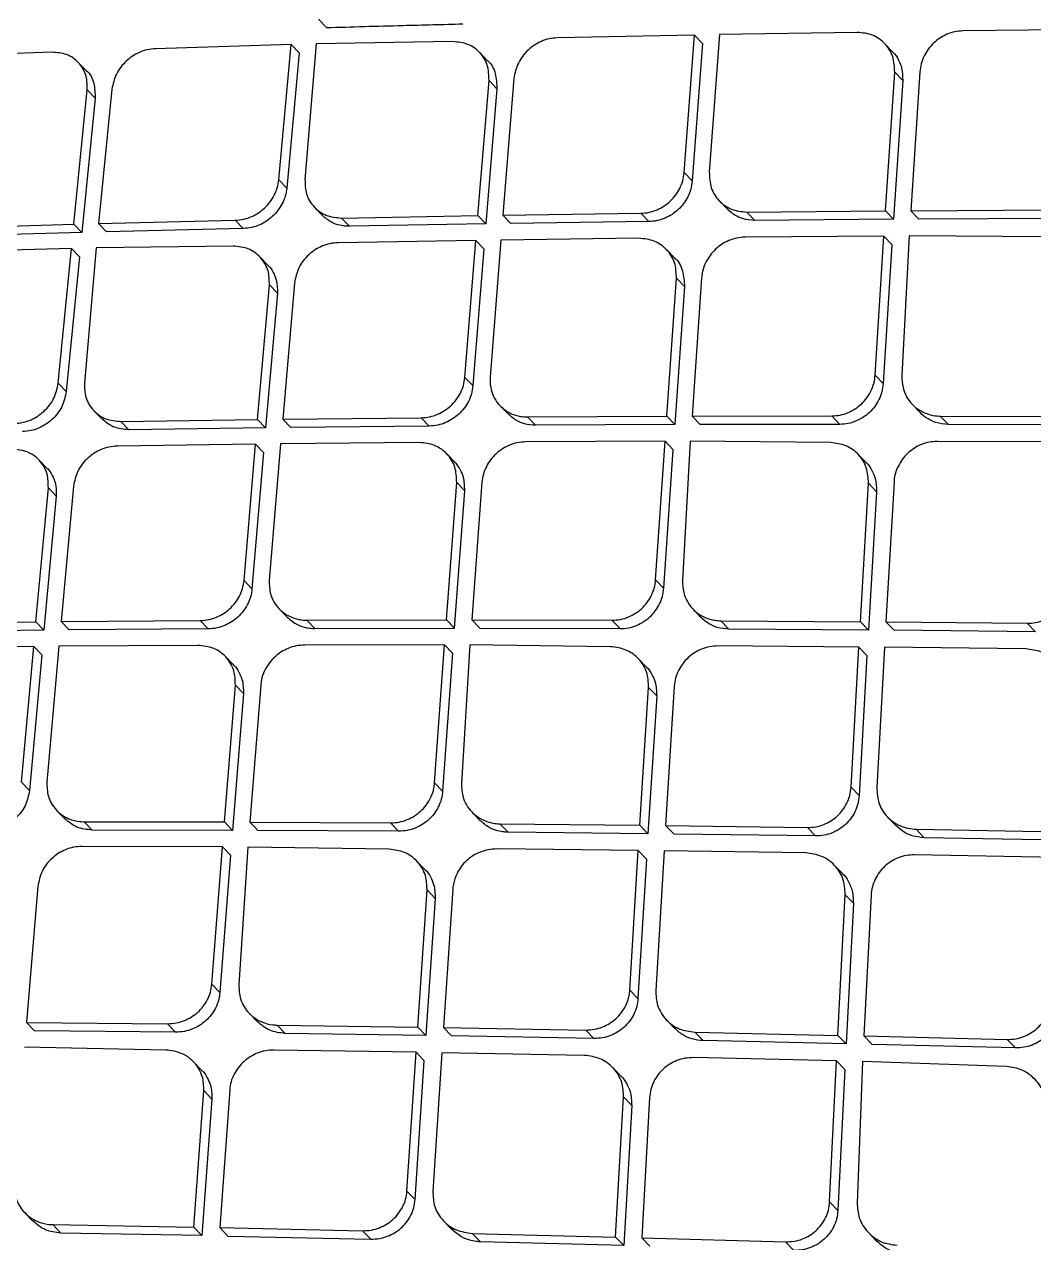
# Model space of a CAD drawing. Extents: x 0 to 84, y -21 to 126.
# Drawn here: x 70.574 to 71.775, y 11.356 to 12.805 of the extents above; entities that cross this region are included whole.
import ezdxf

# ---------------------------------------------------------------- set-up
doc = ezdxf.new("R2010")
doc.units = 0
doc.header["$MEASUREMENT"] = 0
doc.layers.add('1', color=4, linetype='Continuous')

# ---------------------------------------------------------------- blocks, each defined once
blk = doc.blocks.new('PRODIGY')
at = {"layer": '1', "color": 3, "linetype": 'Continuous', "lineweight": 25}
for p, q in [((70.9237, 12.8109), (70.9332, 12.8011)), ((71.5648, 12.7954), (71.4009, 12.7927)), ((71.855, 12.7991), (71.6904, 12.7972)), ((70.8915, 12.7809), (70.7298, 12.776)), ((70.8766, 12.62), (70.8915, 12.7809)), ((70.901, 12.7711), (70.8915, 12.7809)), ((70.921, 12.7818), (70.9077, 12.6203)), ((71.0837, 12.7844), (70.921, 12.7818)), ((71.3712, 12.7921), (71.2079, 12.7889)), ((71.3589, 12.6286), (71.3712, 12.7921)), ((71.3808, 12.7822), (71.3684, 12.6187)), ((71.3712, 12.7921), (71.3808, 12.7822)), ((71.4009, 12.7927), (71.3887, 12.629)), ((71.6069, 12.7723), (71.5973, 12.7822)), ((70.6065, 12.7718), (70.4459, 12.7657)), ((70.901, 12.7711), (70.8861, 12.6102)), ((71.1247, 12.7619), (71.1153, 12.7717)), ((70.6474, 12.7499), (70.638, 12.7597)), ((71.1133, 12.5775), (71.1267, 12.7383)), ((71.1267, 12.7383), (71.1362, 12.7284)), ((71.1564, 12.7405), (71.1431, 12.5779)), ((71.5984, 12.5831), (71.6094, 12.748)), ((71.6189, 12.7381), (71.608, 12.5731)), ((71.6094, 12.748), (71.6189, 12.7381)), ((71.6392, 12.7484), (71.6285, 12.5833)), ((70.6326, 12.5673), (70.6487, 12.7269)), ((70.6487, 12.7269), (70.6582, 12.7171)), ((70.678, 12.7279), (70.6621, 12.5681)), ((71.1362, 12.7284), (71.1228, 12.5676)), ((70.6582, 12.7171), (70.6421, 12.5574)), ((71.3589, 12.6286), (71.3684, 12.6187)), ((70.8766, 12.62), (70.8861, 12.6102)), ((71.4008, 12.5949), (71.4103, 12.585)), ((70.9191, 12.5874), (70.9286, 12.5775)), ((70.9512, 12.5746), (71.1133, 12.5775)), ((71.1228, 12.5676), (71.1133, 12.5775)), ((71.1431, 12.5779), (71.3073, 12.5802)), ((71.1431, 12.5779), (71.1526, 12.5681)), ((71.3073, 12.5802), (71.3169, 12.5703)), ((71.4334, 12.5816), (71.5984, 12.5831)), ((71.4334, 12.5816), (71.4429, 12.5717)), ((71.5984, 12.5831), (71.608, 12.5731)), ((71.6285, 12.5833), (71.794, 12.5842)), ((71.6285, 12.5833), (71.638, 12.5733)), ((70.4707, 12.5626), (70.6326, 12.5673)), ((70.6326, 12.5673), (70.6421, 12.5574)), ((70.6621, 12.5681), (70.8248, 12.572)), ((70.6621, 12.5681), (70.6716, 12.5582)), ((70.8248, 12.572), (70.8343, 12.5621)), ((70.9512, 12.5746), (70.9607, 12.5647)), ((71.1228, 12.5676), (70.9607, 12.5647)), ((71.3169, 12.5703), (71.1526, 12.5681)), ((71.608, 12.5731), (71.4429, 12.5717)), ((71.8036, 12.5742), (71.638, 12.5733)), ((70.6421, 12.5574), (70.4802, 12.5528)), ((70.8343, 12.5621), (70.6716, 12.5582)), ((71.1109, 12.5479), (70.9471, 12.5452)), ((71.0979, 12.3851), (71.1109, 12.5479)), ((71.1204, 12.5381), (71.1109, 12.5479)), ((71.1407, 12.5484), (71.1279, 12.3853)), ((71.3051, 12.5505), (71.1407, 12.5484)), ((71.5965, 12.5531), (71.4313, 12.5518)), ((71.586, 12.3876), (71.5965, 12.5531)), ((71.5965, 12.5531), (71.6061, 12.5431)), ((71.6265, 12.5532), (71.6178, 12.3871)), ((71.7926, 12.5524), (71.6265, 12.5532)), ((70.6298, 12.5382), (70.4677, 12.5337)), ((70.6142, 12.3781), (70.6298, 12.5382)), ((70.6298, 12.5382), (70.6393, 12.5284)), ((70.6593, 12.539), (70.6454, 12.3782)), ((70.8224, 12.5412), (70.6593, 12.539)), ((71.1204, 12.5381), (71.1075, 12.3752)), ((71.3473, 12.5273), (71.3378, 12.5372)), ((71.6061, 12.5431), (71.5956, 12.3776)), ((70.6393, 12.5284), (70.6237, 12.3682)), ((70.8636, 12.5186), (70.8541, 12.5284)), ((70.8514, 12.335), (70.8654, 12.4951)), ((70.8654, 12.4951), (70.8749, 12.4852)), ((70.8952, 12.4972), (70.8812, 12.3353)), ((71.3381, 12.3388), (71.3497, 12.5031)), ((71.3593, 12.4932), (71.3477, 12.3289)), ((71.3497, 12.5031), (71.3593, 12.4932)), ((71.3797, 12.5034), (71.3683, 12.3389)), ((70.8749, 12.4852), (70.8609, 12.3251)), ((70.6142, 12.3781), (70.6237, 12.3682)), ((71.0979, 12.3851), (71.1075, 12.3752)), ((71.586, 12.3876), (71.5956, 12.3776)), ((70.6566, 12.3454), (70.6661, 12.3356)), ((71.1398, 12.3514), (71.1493, 12.3415)), ((71.6303, 12.353), (71.64, 12.343)), ((70.6888, 12.3326), (70.8514, 12.335)), ((70.6888, 12.3326), (70.6983, 12.3227)), ((70.8609, 12.3251), (70.8514, 12.335)), ((70.8812, 12.3353), (71.046, 12.3371)), ((70.8812, 12.3353), (70.8908, 12.3254)), ((71.046, 12.3371), (71.0556, 12.3272)), ((71.1725, 12.338), (71.3381, 12.3388)), ((71.182, 12.3281), (71.1725, 12.338)), ((71.3381, 12.3388), (71.3477, 12.3289)), ((71.3683, 12.3389), (71.5345, 12.3392)), ((71.3683, 12.3389), (71.3779, 12.329)), ((71.5345, 12.3392), (71.5441, 12.3292)), ((71.6635, 12.3391), (71.8289, 12.3386)), ((71.6635, 12.3391), (71.6732, 12.3291)), ((70.8609, 12.3251), (70.6983, 12.3227)), ((71.0556, 12.3272), (70.8908, 12.3254)), ((71.3477, 12.3289), (71.182, 12.3281)), ((71.5441, 12.3292), (71.3779, 12.329)), ((71.8385, 12.3286), (71.6732, 12.3291)), ((70.8488, 12.3056), (70.6845, 12.3033)), ((70.8352, 12.1434), (70.8488, 12.3056)), ((70.8488, 12.3056), (70.8584, 12.2957)), ((70.8787, 12.3059), (70.8652, 12.1436)), ((71.0437, 12.3075), (70.8787, 12.3059)), ((71.3361, 12.309), (71.1703, 12.3083)), ((71.3249, 12.1442), (71.3361, 12.309)), ((71.3457, 12.299), (71.3361, 12.309)), ((71.3662, 12.309), (71.3568, 12.1436)), ((71.533, 12.3075), (71.3662, 12.309)), ((71.8273, 12.3083), (71.6602, 12.3089)), ((70.8584, 12.2957), (70.8447, 12.1335)), ((71.0859, 12.2842), (71.0764, 12.2941)), ((71.3346, 12.1342), (71.3457, 12.299)), ((71.5753, 12.2837), (71.5657, 12.2937)), ((70.6007, 12.277), (70.5912, 12.2869)), ((71.076, 12.0966), (71.0883, 12.2602)), ((71.0883, 12.2602), (71.0978, 12.2502)), ((71.1183, 12.2603), (71.1062, 12.0966)), ((71.5685, 12.0945), (71.5782, 12.2591)), ((71.5782, 12.2591), (71.5878, 12.2491)), ((71.6086, 12.2606), (71.599, 12.0942)), ((70.5877, 12.0943), (70.6024, 12.2536)), ((70.6119, 12.2438), (70.5972, 12.0844)), ((70.6323, 12.2556), (70.6176, 12.0946)), ((71.0856, 12.0866), (71.0978, 12.2502)), ((71.5878, 12.2491), (71.5782, 12.0844)), ((70.8352, 12.1434), (70.8447, 12.1335)), ((71.3249, 12.1442), (71.3345, 12.1342)), ((70.877, 12.1098), (70.8865, 12.0999)), ((71.3693, 12.1096), (71.3789, 12.0996)), ((70.4247, 12.0924), (70.5877, 12.0943)), ((70.5972, 12.0844), (70.4342, 12.0825)), ((70.5877, 12.0943), (70.5972, 12.0844)), ((70.6176, 12.0946), (70.7829, 12.0958)), ((70.6176, 12.0946), (70.6271, 12.0847)), ((70.7924, 12.0859), (70.6271, 12.0847)), ((70.7924, 12.0859), (70.7829, 12.0958)), ((70.9098, 12.0963), (71.076, 12.0966)), ((70.9193, 12.0864), (70.9098, 12.0963)), ((70.9193, 12.0864), (71.0856, 12.0866)), ((71.076, 12.0966), (71.0855, 12.0866)), ((71.1062, 12.0966), (71.273, 12.0962)), ((71.1062, 12.0966), (71.1158, 12.0866)), ((71.1158, 12.0866), (71.2826, 12.0862)), ((71.273, 12.0962), (71.2826, 12.0862)), ((71.4026, 12.0956), (71.5685, 12.0945)), ((71.4026, 12.0956), (71.4122, 12.0856)), ((71.5782, 12.0844), (71.4122, 12.0856)), ((71.5685, 12.0945), (71.5781, 12.0845)), ((71.599, 12.0942), (71.767, 12.0926)), ((71.599, 12.0942), (71.6086, 12.0842)), ((71.767, 12.0926), (71.7767, 12.0825)), ((71.7767, 12.0825), (71.6087, 12.0842)), ((70.585, 12.065), (70.4202, 12.0633)), ((70.5705, 11.9037), (70.585, 12.065)), ((70.585, 12.065), (70.5945, 12.0551)), ((70.615, 12.0653), (70.6007, 11.9038)), ((70.7804, 12.0663), (70.615, 12.0653)), ((71.0738, 12.0668), (70.9074, 12.0667)), ((71.0619, 11.9028), (71.0738, 12.0668)), ((71.0834, 12.0569), (71.0715, 11.8928)), ((71.0738, 12.0668), (71.0834, 12.0569)), ((71.104, 12.0668), (71.0939, 11.9021)), ((71.2714, 12.0647), (71.104, 12.0668)), ((71.5668, 12.0642), (71.3991, 12.0656)), ((71.5574, 11.8976), (71.5668, 12.0642)), ((71.5764, 12.0542), (71.5668, 12.0642)), ((71.5973, 12.064), (71.5881, 11.8972)), ((71.7655, 12.0621), (71.5973, 12.064)), ((70.5945, 12.0551), (70.5801, 11.8938)), ((70.8227, 12.043), (70.8132, 12.0529)), ((71.3138, 12.0408), (71.3041, 12.0508)), ((71.5764, 12.0542), (71.5671, 11.8875)), ((70.8119, 11.8563), (70.8249, 12.0191)), ((70.8249, 12.0191), (70.8345, 12.0092)), ((70.8551, 12.0191), (70.8422, 11.8562)), ((71.3062, 11.8524), (71.3166, 12.0162)), ((71.3166, 12.0162), (71.3262, 12.0062)), ((71.3471, 12.0176), (71.3368, 11.852)), ((70.8345, 12.0092), (70.8215, 11.8463)), ((71.3262, 12.0062), (71.3158, 11.8423)), ((70.5705, 11.9037), (70.5801, 11.8938)), ((71.0619, 11.9028), (71.0715, 11.8928)), ((71.5574, 11.8976), (71.5671, 11.8876)), ((70.6123, 11.8701), (70.6219, 11.8602)), ((71.1063, 11.8682), (71.1159, 11.8582)), ((70.6451, 11.8566), (70.8119, 11.8563)), ((70.6547, 11.8467), (70.6451, 11.8566)), ((70.8119, 11.8563), (70.8215, 11.8463)), ((70.8422, 11.8562), (71.0096, 11.8552)), ((71.0096, 11.8552), (71.0192, 11.8452)), ((71.1396, 11.8541), (71.3062, 11.8524)), ((71.1396, 11.8541), (71.1493, 11.8441)), ((71.601, 11.8621), (71.6107, 11.852)), ((70.8215, 11.8463), (70.6547, 11.8467)), ((71.0192, 11.8452), (70.8518, 11.8462)), ((71.3158, 11.8423), (71.1493, 11.8441)), ((71.3062, 11.8524), (71.3158, 11.8423)), ((71.3368, 11.852), (71.5055, 11.8497)), ((71.3368, 11.852), (71.3464, 11.842)), ((71.5151, 11.8396), (71.3464, 11.8419)), ((71.5055, 11.8497), (71.5151, 11.8396)), ((71.6348, 11.8476), (71.8042, 11.8446)), ((71.6445, 11.8375), (71.6348, 11.8476)), ((70.8096, 11.8267), (70.6427, 11.8272)), ((70.7969, 11.6634), (70.8096, 11.8267)), ((70.8192, 11.8167), (70.8096, 11.8267)), ((70.8399, 11.8265), (70.8291, 11.6626)), ((71.0078, 11.8238), (70.8399, 11.8265)), ((71.3043, 11.8223), (71.136, 11.8242)), ((71.8139, 11.8345), (71.6445, 11.8375)), ((70.8192, 11.8167), (70.8066, 11.6534)), ((71.0503, 11.7999), (71.0406, 11.8098)), ((71.2942, 11.6564), (71.3043, 11.8223)), ((71.314, 11.8122), (71.3039, 11.6463)), ((71.3043, 11.8223), (71.314, 11.8122)), ((71.3349, 11.8219), (71.325, 11.6558)), ((71.5038, 11.8194), (71.3349, 11.8219)), ((71.8028, 11.814), (71.6332, 11.8172)), ((71.5472, 11.7948), (71.5375, 11.8049)), ((70.59, 11.7799), (70.5763, 11.6178)), ((71.0419, 11.6123), (71.053, 11.7754)), ((71.053, 11.7754), (71.0626, 11.7654)), ((71.0836, 11.7767), (71.0726, 11.6118)), ((71.5418, 11.6025), (71.5505, 11.7698)), ((71.5505, 11.7698), (71.5602, 11.7598)), ((71.5813, 11.7693), (71.5727, 11.6018)), ((71.0626, 11.7654), (71.0515, 11.6023)), ((71.5602, 11.7598), (71.5515, 11.5924)), ((70.7969, 11.6634), (70.8066, 11.6535)), ((71.2942, 11.6564), (71.3039, 11.6463)), ((70.8413, 11.6288), (70.8509, 11.6188)), ((71.3379, 11.6208), (71.3476, 11.6108)), ((70.5763, 11.6178), (70.5859, 11.6078)), ((70.5763, 11.6178), (70.7442, 11.6163)), ((70.7538, 11.6063), (70.5859, 11.6078)), ((70.7442, 11.6163), (70.7538, 11.6063)), ((70.8747, 11.6147), (71.0419, 11.6123)), ((70.8747, 11.6147), (70.8843, 11.6047)), ((71.0419, 11.6123), (71.0515, 11.6023)), ((71.0726, 11.6118), (71.2419, 11.6088)), ((71.0726, 11.6118), (71.0822, 11.6018)), ((71.2419, 11.6088), (71.2516, 11.5988)), ((71.3717, 11.6063), (71.5418, 11.6025)), ((71.3815, 11.5962), (71.3717, 11.6063)), ((71.0515, 11.6023), (70.8843, 11.6047)), ((71.2516, 11.5988), (71.0822, 11.6018)), ((71.5515, 11.5924), (71.3815, 11.5962)), ((71.5418, 11.6025), (71.5515, 11.5925)), ((71.5727, 11.6018), (71.5825, 11.5917)), ((71.5727, 11.6018), (71.7432, 11.5976)), ((71.753, 11.5875), (71.5825, 11.5917)), ((71.7432, 11.5976), (71.753, 11.5875)), ((70.7423, 11.585), (70.5739, 11.5883)), ((71.0399, 11.5824), (70.8709, 11.585)), ((71.0291, 11.4172), (71.0399, 11.5824)), ((71.0495, 11.5723), (71.0399, 11.5824)), ((71.0706, 11.5818), (71.0599, 11.4166)), ((71.2401, 11.5787), (71.0706, 11.5818)), ((70.7848, 11.561), (70.7752, 11.571)), ((71.0388, 11.4072), (71.0495, 11.5723)), ((71.2836, 11.5541), (71.2739, 11.5641)), ((71.5402, 11.5721), (71.37, 11.576)), ((71.5319, 11.4044), (71.5402, 11.5721)), ((71.5402, 11.5721), (71.55, 11.562)), ((71.5712, 11.5714), (71.5647, 11.403)), ((71.7422, 11.5654), (71.5712, 11.5714)), ((71.55, 11.562), (71.5417, 11.3942)), ((70.7755, 11.3744), (70.7874, 11.5367)), ((70.7874, 11.5367), (70.797, 11.5267)), ((70.8182, 11.5378), (70.8063, 11.3738)), ((70.797, 11.5267), (70.7852, 11.3643)), ((71.2773, 11.3626), (71.2868, 11.5292)), ((71.2868, 11.5292), (71.2965, 11.5191)), ((71.3177, 11.5285), (71.3084, 11.3618)), ((71.2965, 11.5191), (71.2871, 11.3525)), ((71.0291, 11.4172), (71.0387, 11.4072)), ((71.5319, 11.4044), (71.5417, 11.3943)), ((70.5743, 11.3915), (70.584, 11.3815)), ((70.6078, 11.3774), (70.7755, 11.3744)), ((70.6078, 11.3774), (70.6174, 11.3674)), ((70.7852, 11.3644), (70.7755, 11.3744)), ((71.0727, 11.3817), (71.0824, 11.3716)), ((70.7852, 11.3643), (70.6174, 11.3674)), ((70.8063, 11.3738), (70.816, 11.3637)), ((70.8063, 11.3738), (70.9763, 11.3701)), ((70.816, 11.3637), (70.986, 11.3601)), ((70.9763, 11.3701), (70.986, 11.3601)), ((71.1066, 11.367), (71.2773, 11.3626)), ((71.1164, 11.3569), (71.1066, 11.367)), ((71.2773, 11.3626), (71.2871, 11.3525)), ((71.3084, 11.3618), (71.4796, 11.3569)), ((71.3084, 11.3618), (71.3181, 11.3517)), ((71.5781, 11.3679), (71.5879, 11.3578)), ((71.2871, 11.3525), (71.1164, 11.357)), ((71.4796, 11.3569), (71.4893, 11.3467))]:
    blk.add_line(p, q, dxfattribs=at)
at = {"layer": '1', "color": 3, "linetype": 'Continuous', "lineweight": 25, "flags": 128}
for points in [[(70.6024, 12.2536), (70.6077, 12.2481), (70.6119, 12.2438)], [(70.8422, 11.8562), (70.8476, 11.8506), (70.8518, 11.8462)]]:
    blk.add_lwpolyline(points, dxfattribs=at)
at = {"layer": '1', "color": 3, "linetype": 'Continuous', "lineweight": 25}
for points, knots in [([(73.7038, 17.6398), (73.5881, 17.5307), (73.3529, 17.3088), (73.0099, 16.9848), (72.6861, 16.6786), (72.3966, 16.4046), (72.1528, 16.1737), (71.9512, 15.9828), (71.7883, 15.8284), (71.6432, 15.6909), (71.5188, 15.5731), (71.4173, 15.477), (71.3359, 15.3999), (71.2411, 15.31), (71.1121, 15.1878), (70.9471, 15.0316), (70.7602, 14.8547), (70.5548, 14.6603), (70.3367, 14.454), (70.0855, 14.2164), (69.8199, 13.9653), (69.5484, 13.7088), (69.3455, 13.5171), (69.2008, 13.3805), (69.097, 13.2825), (68.9815, 13.1734), (68.8462, 13.0458), (68.673, 12.8823), (68.4574, 12.6788), (68.1953, 12.4313), (67.8996, 12.1522), (67.5706, 11.8413), (67.2082, 11.4986), (66.8275, 11.1383), (66.5678, 10.8921), (66.4399, 10.7708)], [0, 0, 0, 0, 0.047732, 0.097021, 0.141602, 0.181473, 0.216643, 0.242357, 0.264803, 0.283982, 0.302359, 0.316221, 0.32592, 0.336001, 0.355428, 0.379237, 0.404198, 0.432652, 0.464067, 0.494314, 0.536393, 0.573752, 0.606394, 0.620146, 0.633459, 0.649229, 0.66783, 0.689262, 0.720711, 0.75677, 0.797442, 0.842721, 0.892609, 0.947115, 1, 1, 1, 1]), ([(75.0804, 13.2561), (74.9428, 13.0445), (74.6677, 12.6214), (74.2057, 12.0205), (73.7094, 11.4478), (73.1759, 10.9089), (72.6077, 10.4067), (72.0079, 9.9432), (71.3819, 9.5154), (70.9441, 9.264), (70.7251, 9.1383)], [0, 0, 0, 0, 0.125001, 0.250001, 0.375003, 0.499997, 0.624991, 0.749994, 0.874996, 1, 1, 1, 1]), ([(75.8605, 13.0614), (75.7386, 12.8638), (75.4948, 12.4689), (75.0898, 11.9019), (74.6579, 11.3567), (74.1979, 10.8373), (73.7092, 10.3479), (73.1931, 9.888), (72.6496, 9.4575), (72.0811, 9.057), (71.4924, 8.6838), (71.0844, 8.4617), (70.8804, 8.3507)], [0, 0, 0, 0, 0.100345, 0.20059, 0.300906, 0.400755, 0.500092, 0.599382, 0.699069, 0.799349, 0.899659, 1, 1, 1, 1]), ([(75.8755, 13.052), (75.867, 13.0382), (75.8447, 13.0019), (75.8043, 12.9359), (75.7574, 12.8592), (75.711, 12.7842), (75.6709, 12.7203), (75.6322, 12.6601), (75.5928, 12.5996), (75.5206, 12.4902), (75.4161, 12.3355), (75.2411, 12.0862), (75.0218, 11.7903), (74.7373, 11.4321), (74.4239, 11.0651), (74.0786, 10.6938), (73.687, 10.3075), (73.241, 9.9087), (72.7363, 9.5036), (72.2677, 9.1659), (71.8457, 8.8875), (71.5735, 8.7202), (71.394, 8.6148), (71.31, 8.5662), (71.2253, 8.5181), (71.1428, 8.472), (71.0579, 8.4253), (70.974, 8.3806), (70.9157, 8.3495), (70.8888, 8.3351)], [0, 0, 0, 0, 0.007015, 0.018363, 0.033423, 0.04585, 0.056436, 0.065972, 0.076735, 0.087612, 0.12255, 0.157338, 0.219069, 0.281467, 0.354684, 0.427219, 0.500115, 0.591822, 0.685047, 0.779145, 0.840884, 0.903128, 0.916964, 0.930721, 0.945004, 0.958992, 0.971501, 0.986828, 1, 1, 1, 1]), ([(76.4454, 12.9194), (76.3135, 12.7038), (76.0498, 12.2726), (75.614, 11.6516), (75.1474, 11.0555), (74.6487, 10.4893), (74.1199, 9.9537), (73.5582, 9.4518), (72.9657, 8.9824), (72.3453, 8.5468), (71.7027, 8.1424), (71.2576, 7.9022), (71.035, 7.7821)], [0, 0, 0, 0, 0.100262, 0.200594, 0.300842, 0.400493, 0.499762, 0.599107, 0.699009, 0.799378, 0.89967, 1, 1, 1, 1]), ([(70.9332, 12.8011), (70.9634, 12.802), (71.0175, 12.8035), (71.0716, 12.8049), (71.0954, 12.8055)], [0, 0, 0, 0, 0.560003, 1, 1, 1, 1]), ([(71.6094, 12.748), (71.6091, 12.7543), (71.6085, 12.7669), (71.5985, 12.7826), (71.5835, 12.7935), (71.571, 12.7948), (71.5648, 12.7954)], [0, 0, 0, 0, 0.249943, 0.499975, 0.750017, 1, 1, 1, 1]), ([(71.6904, 12.7972), (71.6872, 12.7969), (71.6808, 12.7965), (71.6685, 12.7924), (71.6548, 12.7835), (71.6452, 12.7702), (71.6405, 12.7581), (71.6397, 12.7517), (71.6392, 12.7484)], [0, 0, 0, 0, 0.129478, 0.256077, 0.50004, 0.742715, 0.869644, 1, 1, 1, 1]), ([(71.1267, 12.7383), (71.1265, 12.7444), (71.1261, 12.7567), (71.1166, 12.772), (71.102, 12.7826), (71.0898, 12.7838), (71.0837, 12.7844)], [0, 0, 0, 0, 0.250114, 0.50007, 0.749954, 1, 1, 1, 1]), ([(71.2079, 12.7888), (71.2047, 12.7886), (71.1983, 12.7881), (71.1861, 12.784), (71.1723, 12.775), (71.1626, 12.7619), (71.1578, 12.7499), (71.1569, 12.7436), (71.1564, 12.7405)], [0, 0, 0, 0, 0.130374, 0.257314, 0.499988, 0.745187, 0.871509, 1, 1, 1, 1]), ([(70.6487, 12.7269), (70.6487, 12.7326), (70.6487, 12.7414), (70.6441, 12.7521), (70.6371, 12.7616), (70.6247, 12.7704), (70.6126, 12.7713), (70.6065, 12.7718)], [0, 0, 0, 0, 0.232532, 0.362293, 0.500721, 0.750177, 1, 1, 1, 1]), ([(70.7298, 12.776), (70.7266, 12.7757), (70.7201, 12.7751), (70.708, 12.7709), (70.6943, 12.7619), (70.682, 12.7462), (70.6794, 12.734), (70.678, 12.7279)], [0, 0, 0, 0, 0.13245, 0.260207, 0.50064, 0.750455, 1, 1, 1, 1]), ([(71.6068, 12.7722), (71.607, 12.7721), (71.6101, 12.7695), (71.614, 12.763), (71.6187, 12.7517), (71.6188, 12.7432), (71.6189, 12.7381)], [0, 0, 0, 0, 0.016699, 0.334317, 0.604347, 1, 1, 1, 1]), ([(71.1247, 12.7618), (71.1248, 12.7616), (71.1298, 12.7583), (71.1352, 12.7465), (71.1359, 12.7344), (71.1362, 12.7284)], [0, 0, 0, 0, 0.018988, 0.509494, 1, 1, 1, 1]), ([(70.6473, 12.7498), (70.6475, 12.7498), (70.6523, 12.7465), (70.6575, 12.735), (70.658, 12.7231), (70.6582, 12.7171)], [0, 0, 0, 0, 0.012943, 0.506459, 1, 1, 1, 1]), ([(77.0606, 12.7004), (76.9089, 12.4733), (76.6059, 12.0196), (76.1101, 11.3685), (75.5857, 10.7405), (75.031, 10.1383), (74.4811, 9.5944), (73.9431, 9.105), (73.4215, 8.6662), (72.8823, 8.2476), (72.3257, 7.8514), (71.7545, 7.4755), (71.3611, 7.2456), (71.1643, 7.1307)], [0, 0, 0, 0, 0.100069, 0.199912, 0.299747, 0.399786, 0.499827, 0.583023, 0.66622, 0.749552, 0.833045, 0.916507, 1, 1, 1, 1]), ([(71.1975, 7.0675), (71.2765, 7.1127), (71.4233, 7.1966), (71.624, 7.3175), (71.7909, 7.4205), (71.9265, 7.5062), (72.1474, 7.6486), (72.5764, 7.9359), (73.1798, 8.3773), (73.8419, 8.9153), (74.4224, 9.4346), (74.9502, 9.9497), (75.4285, 10.4555), (75.8005, 10.8822), (76.0761, 11.2174), (76.2583, 11.4472), (76.3979, 11.6293), (76.5051, 11.7727), (76.5936, 11.893), (76.7012, 12.0422), (76.8269, 12.2214), (76.9707, 12.4312), (77.0698, 12.583), (77.1227, 12.6641)], [0, 0, 0, 0, 0.0332, 0.06162, 0.085456, 0.104689, 0.120112, 0.181264, 0.292929, 0.392545, 0.492182, 0.576755, 0.661373, 0.745915, 0.78311, 0.81961, 0.852831, 0.866768, 0.884899, 0.907265, 0.93387, 0.964718, 1, 1, 1, 1]), ([(71.3073, 12.5802), (71.3107, 12.5805), (71.3172, 12.5809), (71.3295, 12.585), (71.3431, 12.5938), (71.3528, 12.6069), (71.3576, 12.6189), (71.3585, 12.6253), (71.3589, 12.6286)], [0, 0, 0, 0, 0.132519, 0.260148, 0.500021, 0.742229, 0.869264, 1, 1, 1, 1]), ([(71.3887, 12.629), (71.3891, 12.6227), (71.3897, 12.61), (71.3996, 12.5944), (71.4145, 12.5837), (71.4271, 12.5823), (71.4334, 12.5816)], [0, 0, 0, 0, 0.250011, 0.499996, 0.749991, 1, 1, 1, 1]), ([(70.8248, 12.572), (70.8282, 12.5723), (70.8347, 12.5728), (70.847, 12.577), (70.8606, 12.5858), (70.8703, 12.5987), (70.8752, 12.6106), (70.8762, 12.6169), (70.8766, 12.62)], [0, 0, 0, 0, 0.135337, 0.263939, 0.500058, 0.744404, 0.870907, 1, 1, 1, 1]), ([(70.8861, 12.6102), (70.8857, 12.607), (70.8847, 12.6008), (70.8798, 12.5889), (70.8701, 12.576), (70.8565, 12.5671), (70.8443, 12.5629), (70.8377, 12.5624), (70.8343, 12.5621)], [0, 0, 0, 0, 0.128522, 0.254771, 0.499584, 0.735837, 0.864562, 1, 1, 1, 1]), ([(70.9077, 12.6203), (70.9079, 12.6145), (70.9081, 12.6056), (70.913, 12.5948), (70.9202, 12.5852), (70.9328, 12.5763), (70.9451, 12.5752), (70.9512, 12.5746)], [0, 0, 0, 0, 0.235047, 0.364182, 0.500715, 0.750218, 1, 1, 1, 1]), ([(71.3684, 12.6187), (71.368, 12.6154), (71.3672, 12.609), (71.3624, 12.597), (71.3527, 12.5839), (71.339, 12.5751), (71.3268, 12.571), (71.3202, 12.5705), (71.3169, 12.5703)], [0, 0, 0, 0, 0.13051, 0.257486, 0.499933, 0.739883, 0.867509, 1, 1, 1, 1]), ([(70.9607, 12.5647), (70.9594, 12.5647), (70.9556, 12.5648), (70.9482, 12.5659), (70.9381, 12.5694), (70.932, 12.5746), (70.9286, 12.5776)], [0, 0, 0, 0, 0.108587, 0.312897, 0.612536, 1, 1, 1, 1]), ([(71.4429, 12.5717), (71.438, 12.5721), (71.4296, 12.5728), (71.4185, 12.5778), (71.4132, 12.5825), (71.4103, 12.5851)], [0, 0, 0, 0, 0.398088, 0.674813, 1, 1, 1, 1]), ([(71.3497, 12.5031), (71.3495, 12.5094), (71.3489, 12.522), (71.3389, 12.5377), (71.3239, 12.5485), (71.3114, 12.5498), (71.3051, 12.5505)], [0, 0, 0, 0, 0.249997, 0.500087, 0.750032, 1, 1, 1, 1]), ([(71.4313, 12.5518), (71.428, 12.5516), (71.4215, 12.5511), (71.4092, 12.5471), (71.3981, 12.54), (71.3891, 12.5299), (71.3836, 12.5204), (71.3805, 12.5113), (71.3799, 12.5054), (71.3797, 12.5034)], [0, 0, 0, 0, 0.130559, 0.257434, 0.499411, 0.624524, 0.769371, 0.919226, 1, 1, 1, 1]), ([(70.8654, 12.4951), (70.8653, 12.5007), (70.8652, 12.5096), (70.8604, 12.5205), (70.8533, 12.5302), (70.8408, 12.5393), (70.8285, 12.5406), (70.8224, 12.5412)], [0, 0, 0, 0, 0.230631, 0.360896, 0.500813, 0.750279, 1, 1, 1, 1]), ([(70.9471, 12.5452), (70.9438, 12.545), (70.9373, 12.5445), (70.925, 12.5404), (70.9114, 12.5315), (70.899, 12.5158), (70.8965, 12.5034), (70.8952, 12.4972)], [0, 0, 0, 0, 0.132204, 0.25985, 0.500604, 0.748047, 1, 1, 1, 1]), ([(71.3472, 12.5272), (71.3474, 12.5271), (71.3524, 12.5237), (71.358, 12.5118), (71.3589, 12.4994), (71.3593, 12.4932)], [0, 0, 0, 0, 0.013084, 0.506553, 1, 1, 1, 1]), ([(70.8635, 12.5185), (70.8637, 12.5184), (70.8666, 12.5161), (70.87, 12.5101), (70.8748, 12.4993), (70.8749, 12.4906), (70.8749, 12.4852)], [0, 0, 0, 0, 0.019507, 0.308399, 0.568371, 1, 1, 1, 1]), ([(70.562, 12.3303), (70.5655, 12.3306), (70.5722, 12.3311), (70.5844, 12.3353), (70.5979, 12.3441), (70.6102, 12.3596), (70.6129, 12.3718), (70.6142, 12.3781)], [0, 0, 0, 0, 0.138236, 0.267922, 0.500741, 0.747578, 1, 1, 1, 1]), ([(70.6454, 12.3782), (70.6455, 12.3726), (70.6457, 12.3637), (70.6505, 12.3529), (70.6577, 12.3433), (70.6704, 12.3344), (70.6827, 12.3332), (70.6888, 12.3326)], [0, 0, 0, 0, 0.231655, 0.361638, 0.500749, 0.750176, 1, 1, 1, 1]), ([(71.046, 12.3371), (71.0494, 12.3373), (71.056, 12.3377), (71.0683, 12.3418), (71.0821, 12.3505), (71.0918, 12.3635), (71.0966, 12.3755), (71.0975, 12.3819), (71.0979, 12.3851)], [0, 0, 0, 0, 0.134098, 0.262266, 0.500005, 0.743982, 0.870588, 1, 1, 1, 1]), ([(71.1075, 12.3752), (71.107, 12.372), (71.1062, 12.3656), (71.1014, 12.3536), (71.0916, 12.3406), (71.0779, 12.3319), (71.0656, 12.3278), (71.059, 12.3274), (71.0556, 12.3271)], [0, 0, 0, 0, 0.12903, 0.255449, 0.49968, 0.737455, 0.86572, 1, 1, 1, 1]), ([(71.1279, 12.3853), (71.128, 12.3797), (71.1282, 12.3708), (71.1332, 12.3596), (71.1401, 12.3501), (71.1502, 12.3427), (71.1611, 12.339), (71.168, 12.3381), (71.1713, 12.338), (71.1722, 12.338), (71.1724, 12.338), (71.1725, 12.338)], [0, 0, 0, 0, 0.223269, 0.355058, 0.50001, 0.713131, 0.8677, 0.963375, 0.989064, 0.998653, 1, 1, 1, 1]), ([(71.5345, 12.3392), (71.5378, 12.3394), (71.5444, 12.3398), (71.5568, 12.3437), (71.5679, 12.3509), (71.5768, 12.3609), (71.5822, 12.3704), (71.5854, 12.3796), (71.5859, 12.3855), (71.586, 12.3876)], [0, 0, 0, 0, 0.132188, 0.259636, 0.49971, 0.624335, 0.768828, 0.918081, 1, 1, 1, 1]), ([(71.5956, 12.3776), (71.5952, 12.3743), (71.5945, 12.3678), (71.5898, 12.3557), (71.5801, 12.3425), (71.5664, 12.3338), (71.554, 12.3298), (71.5474, 12.3294), (71.5441, 12.3292)], [0, 0, 0, 0, 0.130696, 0.257646, 0.49995, 0.740131, 0.86769, 1, 1, 1, 1]), ([(71.6178, 12.3871), (71.6181, 12.3817), (71.6185, 12.3728), (71.6235, 12.3615), (71.6306, 12.3518), (71.6408, 12.3442), (71.6522, 12.3401), (71.6597, 12.339), (71.6632, 12.3391), (71.6635, 12.3391)], [0, 0, 0, 0, 0.21522, 0.348984, 0.499928, 0.706335, 0.858633, 0.985046, 1, 1, 1, 1]), ([(70.6237, 12.3682), (70.6224, 12.362), (70.6198, 12.3497), (70.6075, 12.3343), (70.594, 12.3255), (70.5817, 12.3213), (70.575, 12.3207), (70.5715, 12.3205)], [0, 0, 0, 0, 0.25137, 0.498734, 0.731578, 0.861449, 1, 1, 1, 1]), ([(70.6983, 12.3227), (70.6921, 12.3233), (70.6797, 12.3243), (70.6706, 12.3319), (70.6662, 12.3356)], [0, 0, 0, 0, 0.50364, 1, 1, 1, 1]), ([(71.182, 12.3281), (71.1776, 12.3284), (71.1696, 12.3291), (71.1583, 12.3337), (71.1525, 12.3388), (71.1494, 12.3416)], [0, 0, 0, 0, 0.3556, 0.646797, 1, 1, 1, 1]), ([(71.6732, 12.3291), (71.6681, 12.3296), (71.6595, 12.3303), (71.6486, 12.3358), (71.6421, 12.3398), (71.64, 12.343), (71.64, 12.343)], [0, 0, 0, 0, 0.402856, 0.677269, 0.999766, 1, 1, 1, 1]), ([(70.6845, 12.3033), (70.6812, 12.3031), (70.6746, 12.3026), (70.6623, 12.2985), (70.6486, 12.2897), (70.6362, 12.2741), (70.6336, 12.2618), (70.6323, 12.2556)], [0, 0, 0, 0, 0.134169, 0.262482, 0.500586, 0.749961, 1, 1, 1, 1]), ([(71.0883, 12.2602), (71.088, 12.2664), (71.0875, 12.2789), (71.0784, 12.2932), (71.0691, 12.3006), (71.0636, 12.3032), (71.0564, 12.3063), (71.05, 12.3069), (71.0437, 12.3075)], [0, 0, 0, 0, 0.249799, 0.49967, 0.679359, 0.742796, 0.750281, 1, 1, 1, 1]), ([(71.1703, 12.3083), (71.1669, 12.3081), (71.1604, 12.3077), (71.148, 12.3037), (71.1342, 12.2949), (71.1244, 12.2818), (71.1196, 12.2698), (71.1188, 12.2635), (71.1183, 12.2603)], [0, 0, 0, 0, 0.132001, 0.259434, 0.499849, 0.745876, 0.87202, 1, 1, 1, 1]), ([(71.5782, 12.2591), (71.5778, 12.2654), (71.5771, 12.2781), (71.567, 12.294), (71.5518, 12.3052), (71.5392, 12.3067), (71.533, 12.3075)], [0, 0, 0, 0, 0.249909, 0.500144, 0.750206, 1, 1, 1, 1]), ([(71.6602, 12.3089), (71.6568, 12.3087), (71.6503, 12.3084), (71.6379, 12.3045), (71.6267, 12.2973), (71.6181, 12.2876), (71.6119, 12.2769), (71.6088, 12.2676), (71.6086, 12.2612), (71.6086, 12.2606)], [0, 0, 0, 0, 0.130914, 0.257909, 0.499642, 0.624477, 0.750322, 0.974644, 1, 1, 1, 1]), ([(70.6024, 12.2536), (70.6023, 12.2592), (70.6023, 12.268), (70.5976, 12.2789), (70.5935, 12.2845), (70.59, 12.2882), (70.5856, 12.292), (70.576, 12.298), (70.5656, 12.2991), (70.5595, 12.2997)], [0, 0, 0, 0, 0.227813, 0.358576, 0.500309, 0.526681, 0.577257, 0.750486, 1, 1, 1, 1]), ([(70.6006, 12.2769), (70.6008, 12.2768), (70.6038, 12.2747), (70.607, 12.2687), (70.6119, 12.2581), (70.6119, 12.2493), (70.6119, 12.2438)], [0, 0, 0, 0, 0.022793, 0.30168, 0.557787, 1, 1, 1, 1]), ([(71.0978, 12.2502), (71.0977, 12.2558), (71.0975, 12.2647), (71.0925, 12.2757), (71.0889, 12.2818), (71.086, 12.2841), (71.0859, 12.2841)], [0, 0, 0, 0, 0.433597, 0.695905, 0.987947, 1, 1, 1, 1]), ([(71.5752, 12.2836), (71.5754, 12.2835), (71.5785, 12.2811), (71.5823, 12.2747), (71.5873, 12.2633), (71.5876, 12.2545), (71.5878, 12.2491)], [0, 0, 0, 0, 0.01414, 0.317684, 0.583394, 1, 1, 1, 1]), ([(70.7829, 12.0958), (70.7863, 12.096), (70.793, 12.0965), (70.8054, 12.1005), (70.8191, 12.1091), (70.8289, 12.122), (70.8338, 12.134), (70.8347, 12.1403), (70.8352, 12.1434)], [0, 0, 0, 0, 0.135963, 0.264753, 0.500039, 0.745727, 0.871904, 1, 1, 1, 1]), ([(70.8652, 12.1436), (70.8653, 12.1379), (70.8656, 12.1289), (70.8705, 12.1178), (70.8775, 12.1083), (70.8877, 12.1009), (70.8988, 12.0973), (70.9055, 12.0964), (70.9087, 12.0963), (70.9095, 12.0963), (70.9097, 12.0963), (70.9097, 12.0963), (70.9098, 12.0963), (70.9098, 12.0963), (70.9098, 12.0963)], [0, 0, 0, 0, 0.227886, 0.358554, 0.500082, 0.718058, 0.874239, 0.968281, 0.991941, 0.997925, 0.999437, 0.999839, 0.999993, 1, 1, 1, 1]), ([(71.273, 12.0962), (71.2764, 12.0964), (71.283, 12.0968), (71.2955, 12.1007), (71.3093, 12.1094), (71.319, 12.1224), (71.3237, 12.1345), (71.3245, 12.1409), (71.3249, 12.1442)], [0, 0, 0, 0, 0.133568, 0.261491, 0.499876, 0.743543, 0.870257, 1, 1, 1, 1]), ([(71.3568, 12.1436), (71.3571, 12.138), (71.3575, 12.1291), (71.3626, 12.1178), (71.3697, 12.1082), (71.3799, 12.1007), (71.3908, 12.0968), (71.3979, 12.0958), (71.4014, 12.0956), (71.4024, 12.0956), (71.4026, 12.0956)], [0, 0, 0, 0, 0.220766, 0.353178, 0.500044, 0.709653, 0.862998, 0.959851, 0.995272, 1, 1, 1, 1]), ([(70.8447, 12.1335), (70.8443, 12.1304), (70.8434, 12.1241), (70.8385, 12.1122), (70.8287, 12.0993), (70.815, 12.0906), (70.8026, 12.0865), (70.7959, 12.0861), (70.7924, 12.0859)], [0, 0, 0, 0, 0.127541, 0.253423, 0.499359, 0.734672, 0.863667, 1, 1, 1, 1]), ([(71.2826, 12.0862), (71.286, 12.0864), (71.2926, 12.0868), (71.3051, 12.0907), (71.319, 12.0995), (71.3287, 12.1126), (71.3334, 12.1246), (71.3342, 12.131), (71.3346, 12.1342)], [0, 0, 0, 0, 0.133314, 0.261514, 0.502021, 0.745944, 0.871776, 1, 1, 1, 1]), ([(71.767, 12.0926), (71.7704, 12.0927), (71.777, 12.093), (71.7895, 12.0969), (71.8007, 12.104), (71.8092, 12.1137), (71.8147, 12.1231), (71.8179, 12.1323), (71.8184, 12.1387), (71.8186, 12.1409)], [0, 0, 0, 0, 0.13215, 0.259588, 0.499812, 0.623989, 0.749856, 0.914285, 1, 1, 1, 1]), ([(70.8866, 12.0999), (70.8904, 12.0966), (70.8971, 12.0909), (70.908, 12.0874), (70.9149, 12.0865), (70.9181, 12.0864), (70.919, 12.0864), (70.9192, 12.0864), (70.9193, 12.0864), (70.9193, 12.0864)], [0, 0, 0, 0, 0.422735, 0.736338, 0.928899, 0.979657, 0.993634, 0.99781, 1, 1, 1, 1]), ([(71.4122, 12.0856), (71.4075, 12.086), (71.3992, 12.0868), (71.3877, 12.0918), (71.382, 12.0969), (71.3789, 12.0996)], [0, 0, 0, 0, 0.374357, 0.658199, 1, 1, 1, 1]), ([(70.8249, 12.0191), (70.8248, 12.0249), (70.8246, 12.034), (70.8195, 12.0451), (70.8121, 12.055), (70.7992, 12.0643), (70.7867, 12.0657), (70.7804, 12.0663)], [0, 0, 0, 0, 0.232955, 0.362692, 0.500919, 0.750363, 1, 1, 1, 1]), ([(70.9074, 12.0667), (70.904, 12.0665), (70.8974, 12.0661), (70.885, 12.0622), (70.8739, 12.0552), (70.8648, 12.0454), (70.8592, 12.0359), (70.8559, 12.0269), (70.8553, 12.0211), (70.8551, 12.0191)], [0, 0, 0, 0, 0.13336, 0.261114, 0.499215, 0.62487, 0.769781, 0.920435, 1, 1, 1, 1]), ([(71.3166, 12.0162), (71.3162, 12.0225), (71.3156, 12.0352), (71.3058, 12.0506), (71.2958, 12.0579), (71.2847, 12.0631), (71.2777, 12.0639), (71.2714, 12.0647)], [0, 0, 0, 0, 0.249862, 0.50006, 0.722845, 0.750325, 1, 1, 1, 1]), ([(71.3991, 12.0656), (71.3957, 12.0654), (71.3891, 12.065), (71.3767, 12.0612), (71.3627, 12.0525), (71.353, 12.0393), (71.3483, 12.0272), (71.3475, 12.0208), (71.3471, 12.0176)], [0, 0, 0, 0, 0.132063, 0.25948, 0.499741, 0.744995, 0.871326, 1, 1, 1, 1]), ([(71.8122, 12.0126), (71.8118, 12.019), (71.8109, 12.032), (71.8003, 12.0482), (71.7847, 12.0597), (71.7719, 12.0613), (71.7655, 12.0621)], [0, 0, 0, 0, 0.249755, 0.500194, 0.750372, 1, 1, 1, 1]), ([(70.8227, 12.043), (70.8228, 12.0429), (70.8257, 12.0407), (70.8291, 12.0346), (70.8342, 12.0237), (70.8344, 12.0148), (70.8345, 12.0092)], [0, 0, 0, 0, 0.011955, 0.297817, 0.558037, 1, 1, 1, 1]), ([(71.3137, 12.0407), (71.3138, 12.0407), (71.3168, 12.0383), (71.3205, 12.0321), (71.3257, 12.0208), (71.326, 12.0118), (71.3262, 12.0062)], [0, 0, 0, 0, 0.010123, 0.305706, 0.569498, 1, 1, 1, 1]), ([(70.6007, 11.9038), (70.6008, 11.898), (70.601, 11.889), (70.606, 11.8779), (70.6133, 11.868), (70.625, 11.86), (70.6367, 11.857), (70.6429, 11.8566), (70.6446, 11.8566), (70.6451, 11.8566), (70.6451, 11.8566)], [0, 0, 0, 0, 0.231742, 0.36158, 0.50046, 0.749318, 0.932577, 0.980823, 0.997923, 1, 1, 1, 1]), ([(71.0096, 11.8552), (71.013, 11.8554), (71.0198, 11.8557), (71.0322, 11.8596), (71.0434, 11.8666), (71.0524, 11.8764), (71.058, 11.8858), (71.0612, 11.8949), (71.0617, 11.9007), (71.0619, 11.9028)], [0, 0, 0, 0, 0.134845, 0.263174, 0.499634, 0.624597, 0.768979, 0.919259, 1, 1, 1, 1]), ([(71.0939, 11.9021), (71.0942, 11.8964), (71.0946, 11.8874), (71.0997, 11.8762), (71.1069, 11.8666), (71.1172, 11.8591), (71.1282, 11.8553), (71.1351, 11.8543), (71.1384, 11.8541), (71.1393, 11.8541), (71.1396, 11.8541), (71.1396, 11.8541)], [0, 0, 0, 0, 0.225111, 0.356504, 0.500194, 0.714229, 0.869071, 0.964397, 0.989657, 0.998808, 1, 1, 1, 1]), ([(71.5055, 11.8497), (71.5089, 11.8498), (71.5156, 11.8501), (71.5281, 11.8539), (71.5419, 11.8625), (71.5516, 11.8757), (71.5563, 11.8878), (71.557, 11.8943), (71.5574, 11.8976)], [0, 0, 0, 0, 0.133343, 0.261139, 0.499798, 0.743122, 0.86991, 1, 1, 1, 1]), ([(71.5881, 11.8972), (71.5885, 11.8907), (71.5893, 11.8778), (71.5989, 11.8631), (71.6086, 11.8554), (71.6142, 11.8525), (71.6217, 11.8491), (71.6284, 11.8483), (71.6348, 11.8476)], [0, 0, 0, 0, 0.249559, 0.499762, 0.676081, 0.741516, 0.750531, 1, 1, 1, 1]), ([(70.5801, 11.8938), (70.5788, 11.8876), (70.5762, 11.8752), (70.5639, 11.8598), (70.5501, 11.8512), (70.5377, 11.8472), (70.531, 11.8468), (70.5275, 11.8465)], [0, 0, 0, 0, 0.251357, 0.499332, 0.732105, 0.86178, 1, 1, 1, 1]), ([(71.0715, 11.8928), (71.0711, 11.8896), (71.0703, 11.8832), (71.0655, 11.8712), (71.0557, 11.8582), (71.0418, 11.8496), (71.0294, 11.8458), (71.0227, 11.8454), (71.0192, 11.8452)], [0, 0, 0, 0, 0.128656, 0.255013, 0.500324, 0.736848, 0.865174, 1, 1, 1, 1]), ([(71.5671, 11.8875), (71.5667, 11.8843), (71.566, 11.8777), (71.5613, 11.8656), (71.5516, 11.8524), (71.5377, 11.8438), (71.5252, 11.84), (71.5186, 11.8398), (71.5151, 11.8396)], [0, 0, 0, 0, 0.1302102, 0.257151, 0.5006355, 0.7392385, 0.8669011, 1, 1, 1, 1]), ([(70.6547, 11.8467), (70.6483, 11.8473), (70.6357, 11.8486), (70.6265, 11.8564), (70.6219, 11.8602)], [0, 0, 0, 0, 0.505662, 1, 1, 1, 1]), ([(71.1492, 11.8441), (71.1478, 11.8442), (71.1437, 11.8444), (71.1361, 11.8458), (71.1257, 11.8497), (71.1194, 11.8551), (71.1159, 11.8582)], [0, 0, 0, 0, 0.115256, 0.321305, 0.617899, 1, 1, 1, 1]), ([(71.6445, 11.8375), (71.6396, 11.838), (71.6311, 11.839), (71.6196, 11.8442), (71.6139, 11.8493), (71.6107, 11.852)], [0, 0, 0, 0, 0.38446, 0.66434, 1, 1, 1, 1]), ([(70.6427, 11.8272), (70.6392, 11.827), (70.6325, 11.8266), (70.6201, 11.8227), (70.6062, 11.814), (70.5938, 11.7985), (70.5912, 11.7861), (70.59, 11.7799)], [0, 0, 0, 0, 0.13538, 0.264018, 0.500405, 0.749956, 1, 1, 1, 1]), ([(71.053, 11.7754), (71.0528, 11.7813), (71.0524, 11.7904), (71.0473, 11.8016), (71.0398, 11.8118), (71.0267, 11.8214), (71.0141, 11.823), (71.0078, 11.8238)], [0, 0, 0, 0, 0.231816, 0.361843, 0.501093, 0.75055, 1, 1, 1, 1]), ([(71.136, 11.8242), (71.1326, 11.8241), (71.1259, 11.8237), (71.1134, 11.8199), (71.1022, 11.813), (71.0935, 11.8035), (71.0877, 11.794), (71.0848, 11.7855), (71.0837, 11.7792), (71.0837, 11.7773), (71.0836, 11.7767)], [0, 0, 0, 0, 0.133117, 0.260765, 0.499022, 0.624492, 0.749592, 0.924966, 0.975003, 1, 1, 1, 1]), ([(71.5505, 11.7698), (71.5501, 11.7763), (71.5493, 11.7892), (71.5399, 11.8036), (71.5301, 11.8115), (71.5189, 11.8175), (71.5102, 11.8186), (71.5038, 11.8194)], [0, 0, 0, 0, 0.249637, 0.499865, 0.663689, 0.750672, 1, 1, 1, 1]), ([(71.6332, 11.8172), (71.6299, 11.8171), (71.6232, 11.8168), (71.6107, 11.8131), (71.5967, 11.8044), (71.587, 11.7912), (71.5824, 11.779), (71.5816, 11.7725), (71.5813, 11.7693)], [0, 0, 0, 0, 0.132163, 0.259568, 0.499641, 0.744289, 0.870798, 1, 1, 1, 1]), ([(71.0502, 11.7998), (71.0504, 11.7997), (71.0534, 11.7974), (71.057, 11.7912), (71.0622, 11.7801), (71.0625, 11.7711), (71.0626, 11.7654)], [0, 0, 0, 0, 0.016664, 0.303301, 0.563019, 1, 1, 1, 1]), ([(71.5472, 11.7948), (71.5473, 11.7948), (71.5503, 11.7925), (71.5541, 11.7861), (71.5596, 11.7746), (71.56, 11.7654), (71.5602, 11.7598)], [0, 0, 0, 0, 0.003037, 0.30273, 0.569024, 1, 1, 1, 1]), ([(70.7442, 11.6163), (70.7477, 11.6164), (70.7545, 11.6168), (70.767, 11.6206), (70.7809, 11.6291), (70.7908, 11.642), (70.7957, 11.6539), (70.7965, 11.6602), (70.797, 11.6634)], [0, 0, 0, 0, 0.136591, 0.265569, 0.499931, 0.746418, 0.872421, 1, 1, 1, 1]), ([(70.8066, 11.6534), (70.8061, 11.6503), (70.8053, 11.6439), (70.8004, 11.632), (70.7906, 11.6191), (70.7766, 11.6106), (70.7641, 11.6068), (70.7573, 11.6064), (70.7538, 11.6063)], [0, 0, 0, 0, 0.127516, 0.253499, 0.500228, 0.734576, 0.863498, 1, 1, 1, 1]), ([(70.8291, 11.6626), (70.8293, 11.6569), (70.8297, 11.6479), (70.8349, 11.6367), (70.8392, 11.6308), (70.843, 11.6271), (70.8476, 11.6231), (70.8562, 11.6179), (70.8664, 11.6152), (70.8728, 11.6147), (70.8745, 11.6147), (70.8747, 11.6147)], [0, 0, 0, 0, 0.228504, 0.358987, 0.500083, 0.526976, 0.57762, 0.74974, 0.930031, 0.99289, 1, 1, 1, 1]), ([(71.2419, 11.6088), (71.2453, 11.609), (71.2521, 11.6093), (71.2646, 11.613), (71.2759, 11.6199), (71.2845, 11.6294), (71.2902, 11.6387), (71.2935, 11.6478), (71.2941, 11.6542), (71.2943, 11.6564)], [0, 0, 0, 0, 0.134346, 0.262446, 0.499534, 0.624238, 0.749551, 0.914831, 1, 1, 1, 1]), ([(71.325, 11.6558), (71.3253, 11.6498), (71.3258, 11.6405), (71.3312, 11.629), (71.339, 11.6187), (71.3524, 11.6089), (71.3653, 11.6071), (71.3717, 11.6063)], [0, 0, 0, 0, 0.232379, 0.362309, 0.501111, 0.750666, 1, 1, 1, 1]), ([(71.304, 11.6463), (71.3036, 11.6431), (71.3028, 11.6366), (71.2981, 11.6245), (71.2883, 11.6114), (71.2743, 11.6029), (71.2618, 11.5992), (71.255, 11.5989), (71.2516, 11.5988)], [0, 0, 0, 0, 0.129206, 0.255716, 0.500537, 0.737553, 0.86565, 1, 1, 1, 1]), ([(71.7432, 11.5976), (71.7466, 11.5977), (71.7534, 11.598), (71.7659, 11.6016), (71.7799, 11.6102), (71.7896, 11.6234), (71.7941, 11.6357), (71.7948, 11.6422), (71.7952, 11.6456)], [0, 0, 0, 0, 0.133248, 0.260956, 0.499739, 0.742666, 0.869546, 1, 1, 1, 1]), ([(71.805, 11.6354), (71.8046, 11.6321), (71.8039, 11.6255), (71.7994, 11.6133), (71.7897, 11.6001), (71.7757, 11.5915), (71.7631, 11.5878), (71.7564, 11.5876), (71.753, 11.5875)], [0, 0, 0, 0, 0.130424, 0.257323, 0.500275, 0.739028, 0.866751, 1, 1, 1, 1]), ([(70.8843, 11.6047), (70.8779, 11.6055), (70.8651, 11.6069), (70.8557, 11.6149), (70.851, 11.6188)], [0, 0, 0, 0, 0.502475, 1, 1, 1, 1]), ([(71.3815, 11.5962), (71.377, 11.5966), (71.3688, 11.5975), (71.3571, 11.6025), (71.351, 11.6078), (71.3476, 11.6108)], [0, 0, 0, 0, 0.347611, 0.639648, 1, 1, 1, 1]), ([(70.7874, 11.5367), (70.7872, 11.5424), (70.787, 11.5514), (70.7818, 11.5626), (70.778, 11.5682), (70.7755, 11.5706), (70.7755, 11.5707), (70.7752, 11.571), (70.7741, 11.5721), (70.7697, 11.5762), (70.7596, 11.5828), (70.7486, 11.5842), (70.7423, 11.585)], [0, 0, 0, 0, 0.227023, 0.358127, 0.500725, 0.501317, 0.502365, 0.505888, 0.518527, 0.566241, 0.750751, 1, 1, 1, 1]), ([(70.8709, 11.585), (70.8675, 11.5848), (70.8607, 11.5845), (70.8482, 11.5807), (70.8342, 11.5722), (70.8243, 11.5593), (70.8194, 11.5473), (70.8186, 11.541), (70.8182, 11.5378)], [0, 0, 0, 0, 0.134593, 0.262822, 0.499568, 0.747688, 0.873384, 1, 1, 1, 1]), ([(71.2868, 11.5292), (71.2865, 11.5351), (71.2861, 11.5444), (71.2807, 11.5559), (71.2728, 11.5663), (71.2594, 11.5761), (71.2465, 11.5778), (71.2401, 11.5787)], [0, 0, 0, 0, 0.230353, 0.360809, 0.501243, 0.750772, 1, 1, 1, 1]), ([(71.37, 11.576), (71.3666, 11.5759), (71.3599, 11.5756), (71.3474, 11.5719), (71.3333, 11.5634), (71.3235, 11.5503), (71.3188, 11.5382), (71.318, 11.5317), (71.3177, 11.5285)], [0, 0, 0, 0, 0.133196, 0.260916, 0.499507, 0.745457, 0.871692, 1, 1, 1, 1]), ([(71.7895, 11.5148), (71.7891, 11.5213), (71.7881, 11.5343), (71.7786, 11.5489), (71.7687, 11.557), (71.7575, 11.5632), (71.7487, 11.5645), (71.7422, 11.5654)], [0, 0, 0, 0, 0.249529, 0.499984, 0.66177, 0.750878, 1, 1, 1, 1]), ([(70.7847, 11.5609), (70.7849, 11.5607), (70.788, 11.5586), (70.7914, 11.5523), (70.7967, 11.5414), (70.7969, 11.5324), (70.797, 11.5267)], [0, 0, 0, 0, 0.020308, 0.300574, 0.557481, 1, 1, 1, 1]), ([(71.2836, 11.554), (71.2837, 11.554), (71.2867, 11.5516), (71.2905, 11.5453), (71.2959, 11.5339), (71.2963, 11.5248), (71.2965, 11.5191)], [0, 0, 0, 0, 0.010018, 0.301523, 0.563868, 1, 1, 1, 1]), ([(70.5622, 11.4252), (70.5624, 11.4194), (70.5628, 11.4104), (70.568, 11.3993), (70.5756, 11.3892), (70.5874, 11.3811), (70.5992, 11.378), (70.6054, 11.3774), (70.6072, 11.3774), (70.6077, 11.3774), (70.6078, 11.3774)], [0, 0, 0, 0, 0.231623, 0.361552, 0.500648, 0.74955, 0.931312, 0.979836, 0.997608, 1, 1, 1, 1]), ([(70.9763, 11.3701), (70.9798, 11.3702), (70.9866, 11.3705), (70.9992, 11.3742), (71.0132, 11.3826), (71.0231, 11.3956), (71.0279, 11.4076), (71.0287, 11.414), (71.0291, 11.4172)], [0, 0, 0, 0, 0.135743, 0.264372, 0.499796, 0.74558, 0.87178, 1, 1, 1, 1]), ([(70.986, 11.3601), (70.9895, 11.3602), (70.9963, 11.3604), (71.0089, 11.3641), (71.0229, 11.3725), (71.0328, 11.3855), (71.0376, 11.3975), (71.0384, 11.4039), (71.0388, 11.4072)], [0, 0, 0, 0, 0.135656, 0.264221, 0.499454, 0.745509, 0.87172, 1, 1, 1, 1]), ([(71.0599, 11.4166), (71.0602, 11.4105), (71.0606, 11.4012), (71.0661, 11.3897), (71.0739, 11.3795), (71.0873, 11.3697), (71.1002, 11.3679), (71.1066, 11.367)], [0, 0, 0, 0, 0.234659, 0.36404, 0.501219, 0.750639, 1, 1, 1, 1]), ([(71.4796, 11.3569), (71.483, 11.357), (71.4898, 11.3572), (71.5024, 11.3608), (71.5136, 11.3676), (71.5223, 11.377), (71.5273, 11.3853), (71.5309, 11.3946), (71.5316, 11.4011), (71.5319, 11.4044)], [0, 0, 0, 0, 0.134044, 0.26192, 0.49904, 0.620285, 0.74404, 0.870526, 1, 1, 1, 1]), ([(71.5417, 11.3942), (71.5414, 11.3909), (71.5407, 11.3844), (71.5371, 11.3751), (71.532, 11.3668), (71.5235, 11.3574), (71.5122, 11.3506), (71.4996, 11.347), (71.4928, 11.3468), (71.4893, 11.3467)], [0, 0, 0, 0, 0.129435, 0.255837, 0.379503, 0.500802, 0.737989, 0.865902, 1, 1, 1, 1]), ([(71.5647, 11.403), (71.5651, 11.397), (71.5657, 11.3876), (71.5714, 11.376), (71.5794, 11.3656), (71.593, 11.3556), (71.606, 11.3537), (71.6125, 11.3528)], [0, 0, 0, 0, 0.23074, 0.361089, 0.501206, 0.750867, 1, 1, 1, 1]), ([(70.6174, 11.3674), (70.611, 11.3681), (70.5981, 11.3697), (70.5887, 11.3776), (70.584, 11.3816)], [0, 0, 0, 0, 0.502254, 1, 1, 1, 1]), ([(71.1164, 11.3569), (71.116, 11.357), (71.1149, 11.357), (71.1113, 11.3573), (71.1042, 11.3585), (71.0931, 11.3624), (71.0863, 11.3683), (71.0825, 11.3717)], [0, 0, 0, 0, 0.028179, 0.084466, 0.281039, 0.589264, 1, 1, 1, 1]), ([(71.6223, 11.3426), (71.6175, 11.3432), (71.6091, 11.3442), (71.5973, 11.3495), (71.5912, 11.3548), (71.5879, 11.3578)], [0, 0, 0, 0, 0.364804, 0.649952, 1, 1, 1, 1])]:
    blk.add_open_spline(points, degree=3, knots=knots, dxfattribs=at)

msp = doc.modelspace()

# ---------------------------------------------------------------- block references
at = {"layer": '1'}
msp.add_blockref('PRODIGY', (0, 0), dxfattribs=at)

doc.saveas('drawing.dxf')
